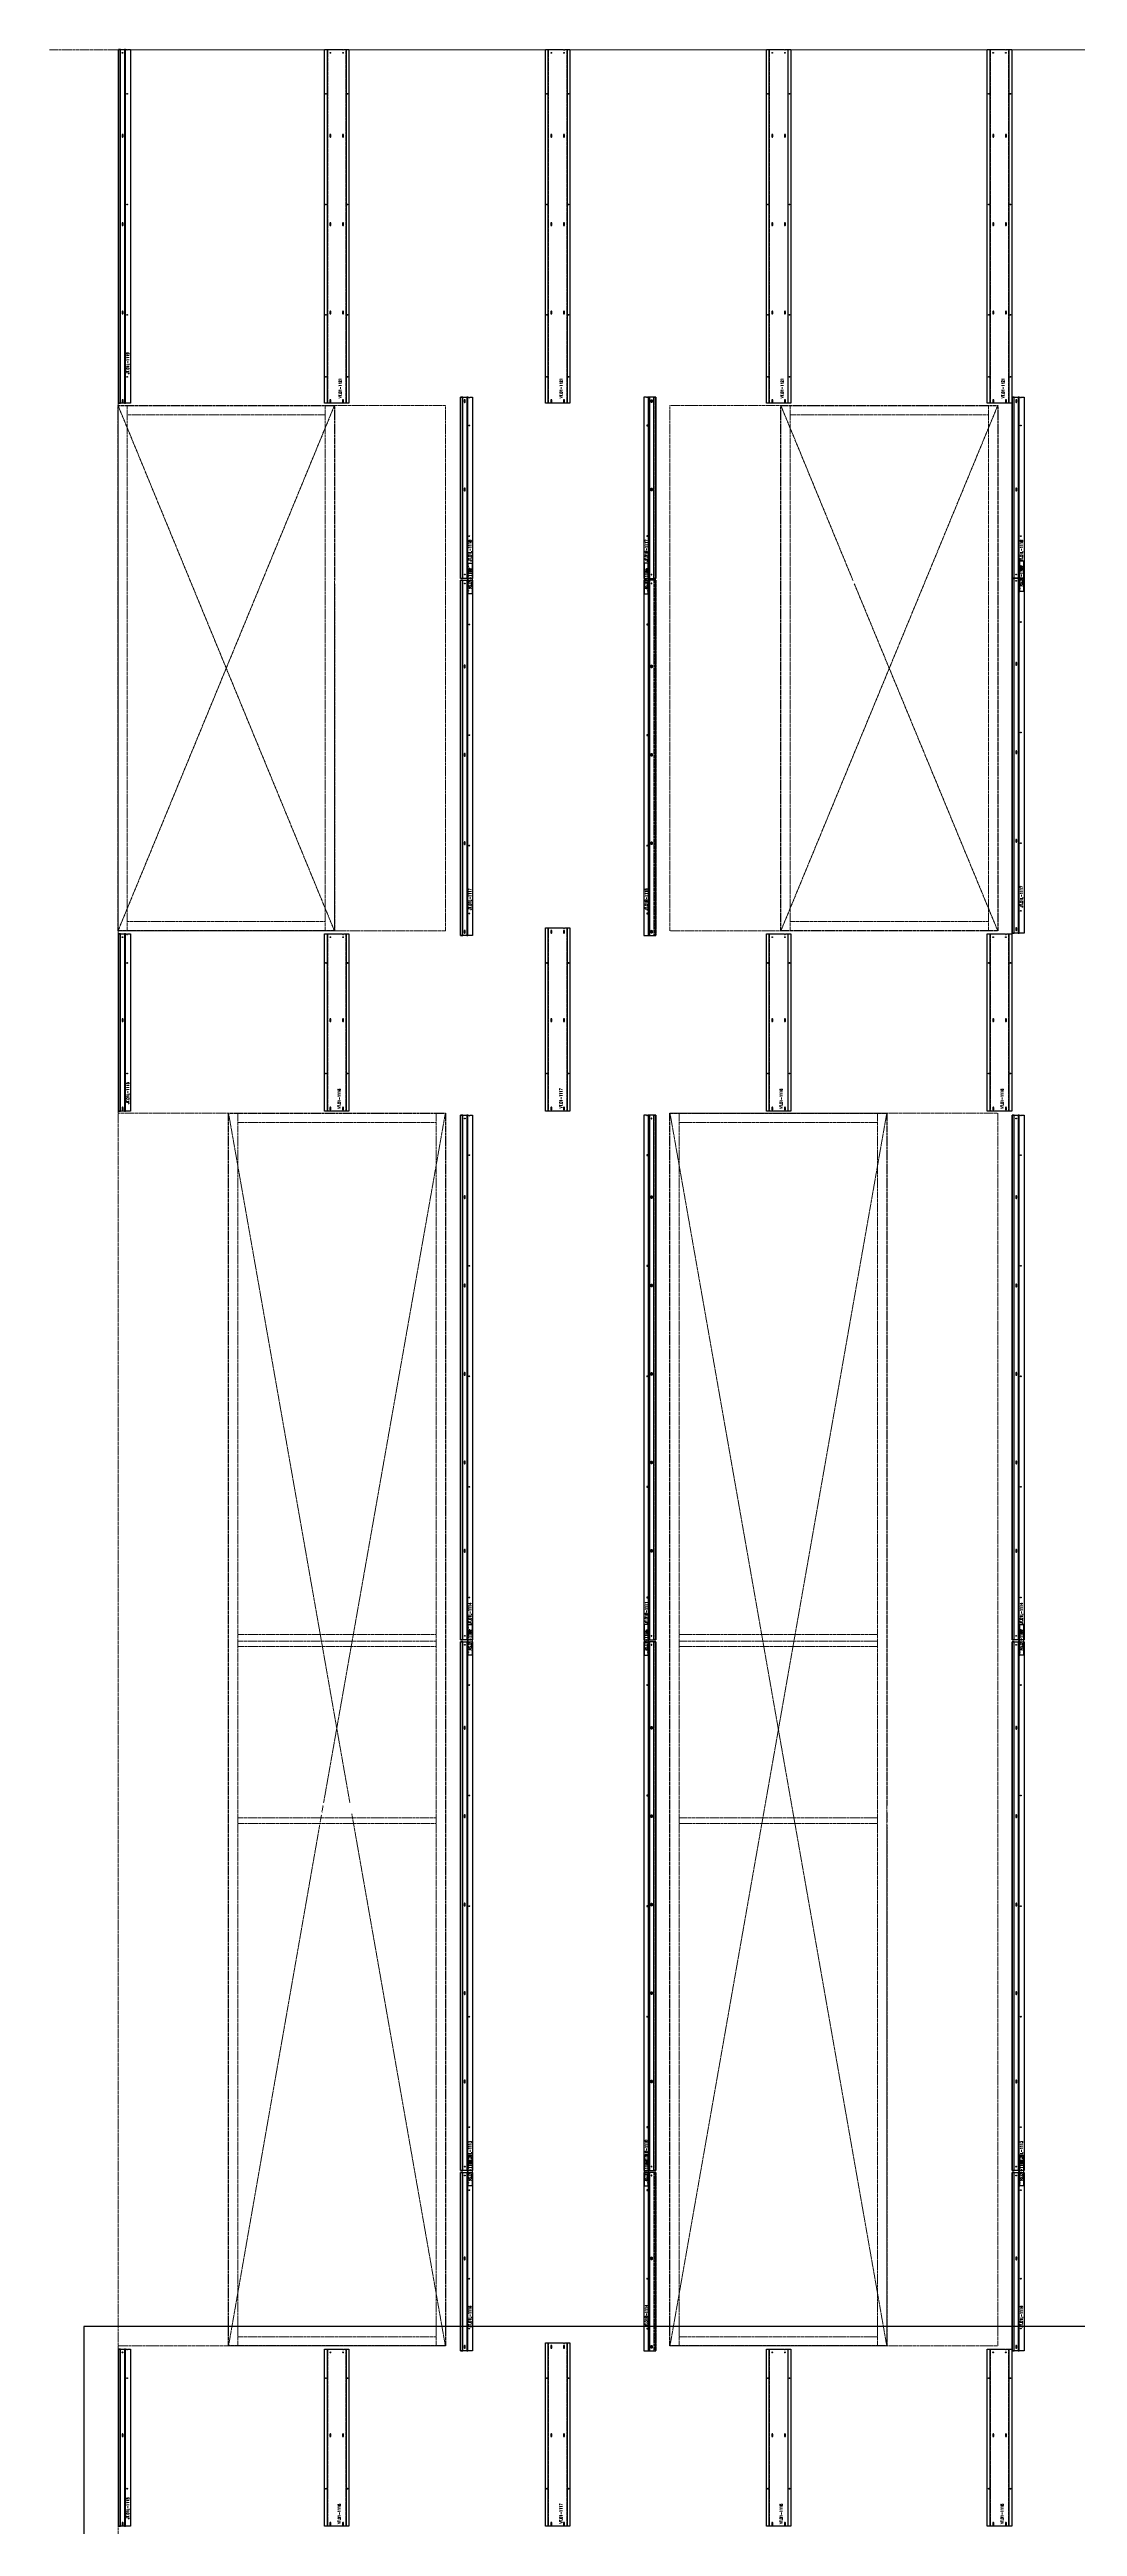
# Model space of a CAD drawing. Header units: inches. Extents: x 1191 to 4278, y -4365 to 1348.
# Drawn here: x 1970 to 2249, y 260 to 932 of the extents above; entities that cross this region are included whole.
import ezdxf

# ---------------------------------------------------------------- set-up
doc = ezdxf.new("R2010")
doc.units = ezdxf.units.IN
doc.header["$MEASUREMENT"] = 0
for name, pattern in [('NBK_Center', [0.541667, 0.333333, -0.0625, 0.083333, -0.0625]), ('NBK_Center2', [0.270833, 0.166667, -0.03125, 0.041667, -0.03125]), ('NBK_Hidden', [0.125, 0.083333, -0.041667]), ('NBK_Hidden2', [0.0625, 0.041667, -0.020833])]:
    doc.linetypes.add(name, pattern=pattern)
doc.layers.get('Defpoints').update_dxf_attribs({"color": 250, "lineweight": 0})
for name, color, linetype, lineweight in [('!Bracket', 11, 'Continuous', 25), ('!Clip - bent', 20, 'Continuous', 25), ('!Dimension', 50, 'Continuous', 5), ('!Dimension @ 1.25', 50, 'Continuous', 5), ('!Extrusion', 140, 'Continuous', 25), ('!Linetype_Center', 220, 'NBK_Center', 9), ('!Linetype_Center2', 222, 'NBK_Center2', 9), ('!Linetype_Hidden', 210, 'NBK_Hidden', 9), ('!Misc2', 252, 'NBK_Hidden2', 5)]:
    doc.layers.add(name, color=color, linetype=linetype, lineweight=lineweight)
doc.styles.add('Romans', font='romans.shx', dxfattribs={"width": 0.8})

# ---------------------------------------------------------------- blocks, each defined once
blk = doc.blocks.new('A$C5F0FBCA1')
at = {"lineweight": 30}
for p, q in [((-1979.38, 961.5), (-1979.38, 1104)), ((-1979.38, 1104), (-1920.63, 1104)), ((-1920.63, 1104), (-1920.63, 1056.42)), ((-1799.38, 961.5), (-1799.38, 1104)), ((-1799.38, 1104), (-1740.5, 1104)), ((-1740.5, 1104), (-1740.5, 961.5)), ((-1920.63, 1055.66), (-1920.63, 961.5)), ((-1920.63, 961.5), (-1979.38, 961.5)), ((-1740.5, 961.5), (-1799.38, 961.5)), ((-1949.38, 577.5), (-1949.38, 912)), ((-1949.38, 912), (-1890.5, 912)), ((-1890.5, 912), (-1890.5, 577.5)), ((-1829.5, 577.5), (-1829.5, 912)), ((-1829.5, 912), (-1770.63, 912)), ((-1770.63, 912), (-1770.63, 724.1)), ((-1770.63, 722.27), (-1770.63, 719.63)), ((-1770.63, 718.88), (-1770.63, 577.5)), ((-1890.5, 577.5), (-1949.38, 577.5)), ((-1770.63, 577.5), (-1829.5, 577.5))]:
    blk.add_line(p, q, dxfattribs=at)
for p, q in [((-1979.38, 961.5), (-1920.63, 1104)), ((-1979.38, 1104), (-1920.63, 961.5)), ((-1799.38, 1104), (-1779.76, 1056.42)), ((-1799.38, 961.5), (-1740.5, 1104)), ((-1779.45, 1055.66), (-1740.5, 961.5)), ((-1949.38, 912), (-1916.43, 724.86)), ((-1923.56, 724.9), (-1890.5, 912)), ((-1829.5, 577.5), (-1770.63, 912)), ((-1829.5, 912), (-1770.63, 577.5)), ((-1924.49, 719.63), (-1924.14, 721.61)), ((-1924.01, 722.36), (-1923.7, 724.15)), ((-1915.9, 721.86), (-1890.5, 577.5)), ((-1949.38, 577.5), (-1924.62, 718.88))]:
    blk.add_line(p, q)
blk = doc.blocks.new('A$C5F5DB627')
for p, q in [((570, 1418.92), (2446.85, 1418.92)), ((2639.86, 1418.92), (588, 1418.92)), ((588.62, 1418.86), (588.62, 206.29)), ((588.62, 1322.4), (647.37, 1322.4)), ((591.12, 1179.9), (591.12, 1322.4)), ((591.12, 1319.9), (644.87, 1319.9)), ((644.87, 1322.4), (644.87, 1179.9)), ((647.37, 1322.4), (677.51, 1322.4)), ((647.37, 1322.4), (647.37, 1179.9)), ((677.51, 1322.4), (677.51, 1179.9)), ((738.49, 1322.4), (768.62, 1322.4)), ((738.49, 1179.9), (738.49, 1322.4)), ((768.62, 1322.4), (827.5, 1322.4)), ((768.62, 1179.9), (768.62, 1322.4)), ((771.12, 1179.9), (771.12, 1322.4)), ((825, 1319.9), (771.12, 1319.9)), ((825, 1322.4), (825, 1179.9)), ((827.5, 1322.4), (827.5, 1179.9)), ((677.51, 1179.9), (588.62, 1179.9)), ((644.87, 1182.4), (591.12, 1182.4)), ((827.5, 1179.9), (738.49, 1179.9)), ((771.12, 1182.4), (825, 1182.4)), ((588.62, 1130.4), (677.51, 1130.4)), ((618.63, 795.9), (618.63, 1130.4)), ((621.13, 1130.4), (621.13, 795.9)), ((675.01, 795.9), (675.01, 1130.4)), ((677.51, 1130.4), (677.51, 795.9)), ((738.49, 1130.4), (827.5, 1130.4)), ((738.49, 795.9), (738.49, 1130.4)), ((740.99, 1130.4), (740.99, 795.9)), ((794.87, 795.9), (794.87, 1130.4)), ((797.37, 1130.4), (797.37, 795.9)), ((827.5, 1130.4), (827.5, 795.9)), ((675.01, 1127.9), (621.13, 1127.9)), ((794.87, 1127.9), (740.99, 1127.9)), ((675.01, 988.9), (621.13, 988.9)), ((794.87, 988.9), (740.99, 988.9)), ((621.13, 987.15), (675.01, 987.15)), ((675.01, 985.65), (621.13, 985.65)), ((740.99, 987.15), (794.87, 987.15)), ((794.87, 985.65), (740.99, 985.65)), ((621.13, 939.15), (675.01, 939.15)), ((675.01, 937.65), (621.13, 937.65)), ((740.99, 939.15), (794.87, 939.15)), ((794.87, 937.65), (740.99, 937.65)), ((677.51, 795.9), (588.62, 795.9)), ((621.13, 798.4), (675.01, 798.4)), ((827.5, 795.9), (738.49, 795.9)), ((740.99, 798.4), (794.87, 798.4))]:
    blk.add_line(p, q)
blk = doc.blocks.new('WEEP HOLE')
at = {"layer": '!Linetype_Center'}
for p, q in [((-0.22, 0.37), (0.22, 0.37)), ((0, 0.83), (0, -0.08))]:
    blk.add_line(p, q, dxfattribs=at)
at = {"color": 0}
blk.add_lwpolyline([(-0.14, 0.61), (-0.14, 0.14, 0.414214), (0, 0, 0.414214), (0.14, 0.14), (0.14, 0.61, 0.414214), (0, 0.75, 0.414214)], format="xyb", close=True, dxfattribs=at)
blk = doc.blocks.new('TAP HOLE_5mm')
at = {"layer": '!Linetype_Center2'}
for points in [[(-0.18, 0), (0.18, 0)], [(0, 0.18), (0, -0.18)]]:
    blk.add_lwpolyline(points, dxfattribs=at)
blk.add_circle((0, 0), 0.101)
blk = doc.blocks.new('JT.01L-1118')
at = {"layer": '!Extrusion'}
for points in [[(0.57, 0), (0.57, 49.23), (0, 49.23), (0, 0)], [(1.95, 0), (1.95, 49.23), (1.69, 49.23), (1.69, 0)]]:
    blk.add_lwpolyline(points, close=True, dxfattribs=at)
blk.add_lwpolyline([(0, 0), (0, 49.23), (2.22, 49.23, 1), (2.5, 49.23), (3.25, 49.23), (3.25, 0)], format="xyb", close=True, dxfattribs=at)
at = {"layer": '!Extrusion', "linetype": 'NBK_Hidden'}
for points in [[(0.08, 0), (0.08, 49.23), (0, 49.23), (0, 0)], [(1.95, 0), (1.95, 49.23), (1.87, 49.23), (1.87, 0)]]:
    blk.add_lwpolyline(points, close=True, dxfattribs=at)
at = {"layer": '!Extrusion'}
for p in [(1.13, 47.78), (1.13, 23.78)]:
    blk.add_blockref('WEEP HOLE', p, dxfattribs=at)
at = {"layer": '!Extrusion', "rotation": 360}
for p in [(2.36, 41.52), (2.36, 11.52), (1.13, 1.06), (2.36, 2.18)]:
    blk.add_blockref('TAP HOLE_5mm', p, dxfattribs=at)
at = {"layer": 'Defpoints', "color": 2, "insert": (2.54, 7.55), "char_height": 0.75, "width": 1.65, "attachment_point": 5, "rotation": 90, "style": 'Romans'}
blk.add_mtext('JT.01L-1118', dxfattribs=at)
blk = doc.blocks.new('JT.01R-1117-')
at = {"layer": '!Extrusion'}
blk.add_lwpolyline([(0, 0), (0, 49.23), (-2.22, 49.23, -1), (-2.5, 49.23), (-3.25, 49.23), (-3.25, 0)], format="xyb", close=True, dxfattribs=at)
at = {"layer": '!Extrusion', "linetype": 'NBK_Hidden'}
for points in [[(-1.95, 0), (-1.95, 49.23), (-1.87, 49.23), (-1.87, 0)], [(-0.08, 0), (-0.08, 49.23), (0, 49.23), (0, 0)]]:
    blk.add_lwpolyline(points, close=True, dxfattribs=at)
at = {"layer": '!Extrusion'}
for points in [[(-1.95, 0), (-1.95, 49.23), (-1.69, 49.23), (-1.69, 0)], [(-0.57, 0), (-0.57, 49.23), (0, 49.23), (0, 0)]]:
    blk.add_lwpolyline(points, close=True, dxfattribs=at)
at = {"layer": '!Extrusion', "xscale": -1}
for name, p in [('WEEP HOLE', (-1.13, 47.78)), ('TAP HOLE_5mm', (-2.36, 41.52)), ('WEEP HOLE', (-1.13, 23.78)), ('TAP HOLE_5mm', (-2.36, 11.52)), ('TAP HOLE_5mm', (-2.36, 2.18)), ('TAP HOLE_5mm', (-1.13, 1.06))]:
    blk.add_blockref(name, p, dxfattribs=at)
at = {"layer": 'Defpoints', "color": 5, "insert": (-2.54, 7.58), "char_height": 0.75, "width": 1.65, "attachment_point": 5, "rotation": 90, "style": 'Romans'}
blk.add_mtext('JT.01R-1117', dxfattribs=at)
blk = doc.blocks.new('SECTION CLEAR HOLE 1')
at = {"layer": '!Linetype_Center2'}
blk.add_line((-0.33, 0, 0), (0.26, 0, 0), dxfattribs=at)
at = {"layer": '!Misc2'}
blk.add_lwpolyline([(-0.12, 0.1), (0, 0.1), (0, -0.1), (-0.12, -0.1)], close=True, dxfattribs=at)
blk = doc.blocks.new('SLOTTED SECTION1')
at = {"layer": '!Linetype_Center2'}
blk.add_lwpolyline([(-0.24, 0), (0.12, 0)], dxfattribs=at)
at = {"layer": '!Misc2'}
blk.add_lwpolyline([(-0.12, 0.47), (0, 0.47), (0, -0.47), (-0.12, -0.47)], close=True, dxfattribs=at)
blk = doc.blocks.new('SLOTTED HOLE 1')
at = {"layer": '!Linetype_Center'}
for p, q in [((0, 0.55), (0, -0.55)), ((-0.22, 0), (0.22, 0))]:
    blk.add_line(p, q, dxfattribs=at)
at = {"color": 0}
blk.add_lwpolyline([(-0.14, 0.33), (-0.14, -0.33, 0.414214), (0, -0.47, 0.414214), (0.14, -0.33), (0.14, 0.33, 0.414214), (0, 0.47, 0.414214)], format="xyb", close=True, dxfattribs=at)
blk = doc.blocks.new('AS.01-1100')
at = {"layer": '!Bracket'}
for points in [[(-1.3, 4.65), (-0.12, 4.65), (-0.12, -3.67), (-1.3, -3.67)], [(-1.3, -3.67), (-1.18, -3.67), (-1.18, 4.65), (-1.3, 4.65)]]:
    blk.add_lwpolyline(points, close=True, dxfattribs=at)
at = {"layer": '!Dimension'}
for name, p in [('SLOTTED SECTION1', (-1.18, 3.73)), ('SLOTTED SECTION1', (-1.18, 2.15)), ('SECTION CLEAR HOLE 1', (-1.18, -1.3)), ('SECTION CLEAR HOLE 1', (-1.18, -2.88))]:
    blk.add_blockref(name, p, dxfattribs=at)
at = {"layer": '!Extrusion', "linetype": 'NBK_Hidden'}
blk.add_blockref('SLOTTED HOLE 1', (-0.83, 2.75), dxfattribs=at)
at = {"layer": '!Extrusion', "rotation": 360}
blk.add_blockref('TAP HOLE_5mm', (-0.83, -2.09), dxfattribs=at)
at = {"layer": 'Defpoints', "color": 30, "insert": (-0.71, 0.49), "char_height": 0.75, "width": 1.65, "attachment_point": 5, "rotation": 90, "style": 'Romans'}
blk.add_mtext('AS.01-1100', dxfattribs=at)
blk = doc.blocks.new('JT.01L-1116')
at = {"layer": '!Extrusion'}
blk.add_lwpolyline([(2.22, 48.4, 1), (2.5, 48.4), (3.25, 48.4), (3.25, 0), (0, 0), (0, 48.4)], format="xyb", close=True, dxfattribs=at)
for points in [[(0, 48.4), (0, 0), (0.57, 0), (0.57, 48.4)], [(1.69, 48.4), (1.69, 0), (1.95, 0), (1.95, 48.4)]]:
    blk.add_lwpolyline(points, close=True, dxfattribs=at)
at = {"layer": '!Extrusion', "linetype": 'NBK_Hidden'}
blk.add_lwpolyline([(0, 48.4), (0, 0), (0.08, 0), (0.08, 48.4)], dxfattribs=at)
blk.add_lwpolyline([(1.87, 48.4), (1.87, 0), (1.95, 0), (1.95, 48.4)], close=True, dxfattribs=at)
at = {"layer": '!Dimension'}
blk.add_blockref('AS.01-1100', (3.25, 48.4), dxfattribs=at)
at = {"layer": '!Extrusion', "rotation": 360}
for p in [(1.13, 47.57), (2.36, 43.54), (2.36, 19.54), (2.36, 6)]:
    blk.add_blockref('TAP HOLE_5mm', p, dxfattribs=at)
at = {"layer": '!Extrusion'}
for p in [(1.13, 24.68), (1.13, 0.68)]:
    blk.add_blockref('WEEP HOLE', p, dxfattribs=at)
at = {"layer": 'Defpoints', "color": 2, "insert": (2.54, 9.28), "char_height": 0.75, "width": 1.65, "attachment_point": 5, "rotation": 90, "style": 'Romans'}
blk.add_mtext('JT.01L-1116', dxfattribs=at)
blk = doc.blocks.new('SL.01-1101')
at = {"layer": '!Bracket'}
for points in [[(4.65, -1.3), (4.65, -0.12), (-3.67, -0.12), (-3.67, -1.3)], [(-3.67, -1.3), (-3.67, -1.18), (4.65, -1.18), (4.65, -1.3)]]:
    blk.add_lwpolyline(points, close=True, dxfattribs=at)
at = {"layer": '!Dimension', "xscale": -1, "rotation": 270}
for name, p in [('SECTION CLEAR HOLE 1', (-2.88, -1.18)), ('SECTION CLEAR HOLE 1', (-1.3, -1.18)), ('SLOTTED SECTION1', (2.15, -1.18)), ('SLOTTED SECTION1', (3.73, -1.18))]:
    blk.add_blockref(name, p, dxfattribs=at)
at = {"layer": '!Extrusion', "xscale": -1, "rotation": 270}
blk.add_blockref('TAP HOLE_5mm', (-2.09, -0.83), dxfattribs=at)
at = {"layer": '!Extrusion', "linetype": 'NBK_Hidden', "xscale": -1, "rotation": 270}
blk.add_blockref('SLOTTED HOLE 1', (2.75, -0.83), dxfattribs=at)
at = {"layer": 'Defpoints', "color": 30, "insert": (0.32, -0.6), "char_height": 0.75, "width": 1.65, "attachment_point": 5, "style": 'Romans'}
blk.add_mtext('AS.01-1101', dxfattribs=at)
blk = doc.blocks.new('JT.01R-1114-')
at = {"layer": '!Extrusion'}
blk.add_lwpolyline([(-2.22, 48.4, -1), (-2.5, 48.4), (-3.25, 48.4), (-3.25, 0), (0, 0), (0, 48.4)], format="xyb", close=True, dxfattribs=at)
blk.add_lwpolyline([(-1.69, 48.4), (-1.69, 0), (-1.95, 0), (-1.95, 48.4), (-1.95, 0), (-1.87, 0), (-1.87, 48.4)], dxfattribs=at)
at = {"layer": '!Extrusion', "linetype": 'NBK_Hidden'}
blk.add_lwpolyline([(-0.57, 48.4), (-0.57, 0), (0, 0), (0, 48.4), (0, 0), (-0.08, 0), (-0.08, 48.4)], dxfattribs=at)
at = {"layer": '!Extrusion', "xscale": -1}
for name, p in [('TAP HOLE_5mm', (-1.13, 47.57)), ('TAP HOLE_5mm', (-2.36, 43.54)), ('WEEP HOLE', (-1.13, 24.68)), ('TAP HOLE_5mm', (-2.36, 19.54)), ('TAP HOLE_5mm', (-2.36, 6)), ('WEEP HOLE', (-1.13, 0.68))]:
    blk.add_blockref(name, p, dxfattribs=at)
at = {"color": 144, "rotation": 90}
blk.add_blockref('SL.01-1101', (-3.25, 48.4), dxfattribs=at)
at = {"layer": 'Defpoints', "color": 5, "insert": (-2.54, 9.47), "char_height": 0.75, "width": 1.65, "attachment_point": 5, "rotation": 90, "style": 'Romans'}
blk.add_mtext('JT.01R-1114', dxfattribs=at)
blk = doc.blocks.new('JT.01R-1110-')
at = {"layer": '!Extrusion'}
blk.add_lwpolyline([(0, 0), (0, 143.5), (-2.22, 143.5, -1), (-2.5, 143.5), (-3.25, 143.5), (-3.25, 0)], format="xyb", close=True, dxfattribs=at)
for points in [[(-1.95, 0), (-1.95, 143.5), (-1.69, 143.5), (-1.69, 0)], [(-0.57, 0), (-0.57, 143.5), (0, 143.5), (0, 0)]]:
    blk.add_lwpolyline(points, close=True, dxfattribs=at)
at = {"layer": '!Extrusion', "linetype": 'NBK_Hidden'}
for points in [[(-1.95, 0), (-1.95, 143.5), (-1.87, 143.5), (-1.87, 0)], [(-0.08, 0), (-0.08, 143.5), (0, 143.5), (0, 0)]]:
    blk.add_lwpolyline(points, close=True, dxfattribs=at)
at = {"layer": '!Extrusion', "xscale": -1}
for name, p in [('TAP HOLE_5mm', (-1.13, 142.67)), ('TAP HOLE_5mm', (-2.36, 131.75)), ('WEEP HOLE', (-1.13, 119.78)), ('TAP HOLE_5mm', (-2.36, 101.75)), ('WEEP HOLE', (-1.13, 95.78)), ('TAP HOLE_5mm', (-2.36, 71.75)), ('WEEP HOLE', (-1.13, 71.78)), ('WEEP HOLE', (-1.13, 47.78)), ('TAP HOLE_5mm', (-2.36, 41.75)), ('WEEP HOLE', (-1.13, 23.78)), ('TAP HOLE_5mm', (-2.36, 11.75)), ('TAP HOLE_5mm', (-1.13, 1.06))]:
    blk.add_blockref(name, p, dxfattribs=at)
at = {"color": 144, "rotation": 90}
blk.add_blockref('SL.01-1101', (-3.25, 143.5), dxfattribs=at)
at = {"layer": 'Defpoints', "color": 5, "insert": (-2.54, 5.38), "char_height": 0.75, "width": 1.65, "attachment_point": 5, "rotation": 90, "style": 'Romans'}
blk.add_mtext('JT.01R-1110', dxfattribs=at)
blk = doc.blocks.new('JT.01L-1113')
at = {"layer": '!Extrusion'}
blk.add_lwpolyline([(0, 0), (0, 143.5), (2.22, 143.5, 1), (2.5, 143.5), (3.25, 143.5), (3.25, 0)], format="xyb", close=True, dxfattribs=at)
at = {"layer": '!Extrusion', "linetype": 'NBK_Hidden'}
for points in [[(0.08, 0), (0.08, 143.5), (0, 143.5), (0, 0)], [(1.95, 0), (1.95, 143.5), (1.87, 143.5), (1.87, 0)]]:
    blk.add_lwpolyline(points, close=True, dxfattribs=at)
at = {"layer": '!Extrusion'}
for points in [[(0.57, 0), (0.57, 143.5), (0, 143.5), (0, 0)], [(1.95, 0), (1.95, 143.5), (1.69, 143.5), (1.69, 0)]]:
    blk.add_lwpolyline(points, close=True, dxfattribs=at)
at = {"layer": '!Dimension'}
blk.add_blockref('AS.01-1100', (3.25, 143.5), dxfattribs=at)
at = {"layer": '!Extrusion', "rotation": 360}
for p in [(1.13, 142.67), (2.36, 131.75), (2.36, 101.75), (2.36, 71.75), (2.36, 41.75), (2.36, 11.75), (1.13, 1.06)]:
    blk.add_blockref('TAP HOLE_5mm', p, dxfattribs=at)
at = {"layer": '!Extrusion'}
for p in [(1.13, 119.78), (1.13, 95.78), (1.13, 71.78), (1.13, 47.78), (1.13, 23.78)]:
    blk.add_blockref('WEEP HOLE', p, dxfattribs=at)
at = {"layer": 'Defpoints', "color": 2, "insert": (2.54, 5.08), "char_height": 0.75, "width": 1.65, "attachment_point": 5, "rotation": 90, "style": 'Romans'}
blk.add_mtext('JT.01L-1113', dxfattribs=at)
blk = doc.blocks.new('JT.01L-1114')
at = {"layer": '!Extrusion'}
blk.add_lwpolyline([(-3.25, 0), (-3.25, 142.35), (-1.02, 142.35, 1), (-0.75, 142.35), (0, 142.35), (0, 0)], format="xyb", close=True, dxfattribs=at)
at = {"layer": '!Extrusion', "linetype": 'NBK_Hidden'}
for points in [[(-3.17, 0), (-3.17, 142.35), (-3.25, 142.35), (-3.25, 0)], [(-1.3, 0), (-1.3, 142.35), (-1.38, 142.35), (-1.38, 0)]]:
    blk.add_lwpolyline(points, close=True, dxfattribs=at)
at = {"layer": '!Extrusion'}
for points in [[(-2.68, 0), (-2.68, 142.35), (-3.25, 142.35), (-3.25, 0)], [(-1.3, 0), (-1.3, 142.35), (-1.56, 142.35), (-1.56, 0)]]:
    blk.add_lwpolyline(points, close=True, dxfattribs=at)
at = {"layer": '!Extrusion', "rotation": 360}
for p in [(-2.12, 141.48), (-0.89, 131.52), (-0.89, 101.52), (-0.89, 71.52), (-0.89, 41.52), (-0.89, 11.52), (-2.12, 1.06)]:
    blk.add_blockref('TAP HOLE_5mm', p, dxfattribs=at)
at = {"layer": '!Extrusion'}
for p in [(-2.12, 119.78), (-2.12, 95.78), (-2.12, 71.78), (-2.12, 47.78), (-2.12, 23.78)]:
    blk.add_blockref('WEEP HOLE', p, dxfattribs=at)
at = {"layer": 'Defpoints', "color": 2, "insert": (-0.71, 7.17), "char_height": 0.75, "width": 1.65, "attachment_point": 5, "rotation": 90, "style": 'Romans'}
blk.add_mtext('JT.01L-1114', dxfattribs=at)
blk = doc.blocks.new('JT.01R-1111-')
at = {"layer": '!Extrusion'}
blk.add_lwpolyline([(3.25, 0), (3.25, 142.35), (1.02, 142.35, -1), (0.75, 142.35), (0, 142.35), (0, 0)], format="xyb", close=True, dxfattribs=at)
for points in [[(1.3, 0), (1.3, 142.35), (1.56, 142.35), (1.56, 0)], [(2.68, 0), (2.68, 142.35), (3.25, 142.35), (3.25, 0)]]:
    blk.add_lwpolyline(points, close=True, dxfattribs=at)
at = {"layer": '!Extrusion', "linetype": 'NBK_Hidden'}
for points in [[(1.3, 0), (1.3, 142.35), (1.38, 142.35), (1.38, 0)], [(3.17, 0), (3.17, 142.35), (3.25, 142.35), (3.25, 0)]]:
    blk.add_lwpolyline(points, close=True, dxfattribs=at)
at = {"layer": '!Extrusion', "xscale": -1}
for name, p in [('TAP HOLE_5mm', (2.12, 141.48)), ('TAP HOLE_5mm', (0.89, 131.52)), ('WEEP HOLE', (2.12, 119.78)), ('TAP HOLE_5mm', (0.89, 101.52)), ('WEEP HOLE', (2.12, 95.78)), ('TAP HOLE_5mm', (0.89, 71.52)), ('WEEP HOLE', (2.12, 71.78)), ('WEEP HOLE', (2.12, 47.78)), ('TAP HOLE_5mm', (0.89, 41.52)), ('WEEP HOLE', (2.12, 23.78)), ('TAP HOLE_5mm', (0.89, 11.52)), ('TAP HOLE_5mm', (2.12, 1.06))]:
    blk.add_blockref(name, p, dxfattribs=at)
at = {"layer": 'Defpoints', "color": 5, "insert": (0.71, 7.38), "char_height": 0.75, "width": 1.65, "attachment_point": 5, "rotation": 90, "style": 'Romans'}
blk.add_mtext('JT.01R-1111', dxfattribs=at)
blk = doc.blocks.new('VT.01-1121-')
at = {"layer": '!Extrusion'}
blk.add_lwpolyline([(3.33, 0), (-3.33, 0), (-3.33, 96), (1.58, 96, 1), (1.86, 96), (3.33, 96)], format="xyb", close=True, dxfattribs=at)
blk.add_lwpolyline([(1.86, 96), (2.54, 96), (2.54, 0), (-2.54, 0), (-2.54, 96), (1.58, 96)], dxfattribs=at)
at = {"layer": '!Extrusion', "linetype": 'NBK_Hidden'}
blk.add_lwpolyline([(1.86, 96), (2.46, 96), (2.46, 0), (-2.46, 0), (-2.46, 96), (1.58, 96)], dxfattribs=at)
at = {"layer": '!Extrusion'}
for name, p in [('TAP HOLE_5mm', (-1.72, 95.12)), ('TAP HOLE_5mm', (1.72, 95.12)), ('TAP HOLE_5mm', (-2.93, 83.98)), ('TAP HOLE_5mm', (2.93, 83.98)), ('WEEP HOLE', (-1.72, 72.25)), ('WEEP HOLE', (1.72, 72.25)), ('TAP HOLE_5mm', (-2.93, 53.98)), ('TAP HOLE_5mm', (2.93, 53.98)), ('WEEP HOLE', (-1.72, 48.25)), ('WEEP HOLE', (1.72, 48.25)), ('TAP HOLE_5mm', (-2.93, 23.98)), ('WEEP HOLE', (-1.72, 24.25)), ('WEEP HOLE', (1.72, 24.25)), ('TAP HOLE_5mm', (2.93, 23.98)), ('TAP HOLE_5mm', (-2.93, 7.16)), ('TAP HOLE_5mm', (2.93, 7.16)), ('WEEP HOLE', (-1.72, 0.24)), ('WEEP HOLE', (1.72, 0.24))]:
    blk.add_blockref(name, p, dxfattribs=at)
at = {"layer": 'Defpoints', "color": 1, "insert": (0.93, 4.11), "char_height": 0.75, "width": 1.65, "attachment_point": 5, "rotation": 90, "style": 'Romans'}
blk.add_mtext('VT.01-1121', dxfattribs=at)
blk = doc.blocks.new('VT.01-1116-')
at = {"layer": '!Extrusion'}
blk.add_lwpolyline([(3.33, 0), (-3.33, 0), (-3.33, 48.06), (1.58, 48.06, 1), (1.86, 48.06), (3.33, 48.06)], format="xyb", close=True, dxfattribs=at)
blk.add_lwpolyline([(1.86, 48.06), (2.54, 48.06), (2.54, 0), (-2.54, 0), (-2.54, 48.06), (1.58, 48.06)], dxfattribs=at)
at = {"layer": '!Extrusion', "linetype": 'NBK_Hidden'}
blk.add_lwpolyline([(1.86, 48.06), (2.46, 48.06), (2.46, 0), (-2.46, 0), (-2.46, 48.06), (1.58, 48.06)], dxfattribs=at)
at = {"layer": '!Extrusion', "rotation": 360}
for name, p in [('TAP HOLE_5mm', (-1.72, 47.18)), ('TAP HOLE_5mm', (1.72, 47.18)), ('TAP HOLE_5mm', (-2.93, 40.19)), ('TAP HOLE_5mm', (2.93, 40.19)), ('WEEP HOLE', (-1.72, 24.3)), ('WEEP HOLE', (1.72, 24.3)), ('TAP HOLE_5mm', (-2.93, 10.19)), ('TAP HOLE_5mm', (2.93, 10.19)), ('WEEP HOLE', (-1.72, 0.29)), ('WEEP HOLE', (1.72, 0.29))]:
    blk.add_blockref(name, p, dxfattribs=at)
at = {"layer": 'Defpoints', "color": 1, "insert": (0.69, 3.37), "char_height": 0.75, "width": 1.65, "attachment_point": 5, "rotation": 90, "style": 'Romans'}
blk.add_mtext('VT.01-1116', dxfattribs=at)
blk = doc.blocks.new('VT.01-1117-')
at = {"layer": '!Extrusion'}
blk.add_lwpolyline([(3.33, 0), (-3.33, 0), (-3.33, 49.75), (1.58, 49.75, 1), (1.86, 49.75), (3.33, 49.75)], format="xyb", close=True, dxfattribs=at)
blk.add_lwpolyline([(1.86, 49.75), (2.54, 49.75), (2.54, 0), (-2.54, 0), (-2.54, 49.75), (1.58, 49.75)], dxfattribs=at)
at = {"layer": '!Extrusion', "linetype": 'NBK_Hidden'}
blk.add_lwpolyline([(1.86, 49.75), (2.46, 49.75), (2.46, 0), (-2.46, 0), (-2.46, 49.75), (1.58, 49.75)], dxfattribs=at)
at = {"layer": '!Extrusion', "rotation": 360}
for name, p in [('WEEP HOLE', (-1.72, 48.3)), ('WEEP HOLE', (1.72, 48.3)), ('TAP HOLE_5mm', (-2.93, 40.19)), ('TAP HOLE_5mm', (2.93, 40.19)), ('WEEP HOLE', (-1.72, 24.3)), ('WEEP HOLE', (1.72, 24.3)), ('TAP HOLE_5mm', (-2.93, 10.19)), ('TAP HOLE_5mm', (2.93, 10.19)), ('WEEP HOLE', (-1.72, 0.29)), ('WEEP HOLE', (1.72, 0.29))]:
    blk.add_blockref(name, p, dxfattribs=at)
at = {"layer": 'Defpoints', "color": 1, "insert": (0.89, 3.47), "char_height": 0.75, "width": 1.65, "attachment_point": 5, "rotation": 90, "style": 'Romans'}
blk.add_mtext('VT.01-1117', dxfattribs=at)
blk = doc.blocks.new('JT.01L-1117')
at = {"layer": '!Extrusion'}
blk.add_lwpolyline([(-3.25, 96.4), (-1.02, 96.4, 1), (-0.75, 96.4), (0, 96.4)], format="xyb", dxfattribs=at)
for points in [[(0, 96.4), (0, 0), (-3.25, 0), (-3.25, 96.4)], [(-3.25, 96.4), (-3.25, 0), (-2.68, 0), (-2.68, 96.4)], [(-1.56, 96.4), (-1.56, 0), (-1.3, 0), (-1.3, 96.4)]]:
    blk.add_lwpolyline(points, dxfattribs=at)
at = {"layer": '!Extrusion', "linetype": 'NBK_Hidden'}
for points in [[(-3.25, 96.4), (-3.25, 0), (-3.17, 0), (-3.17, 96.4)], [(-1.38, 96.4), (-1.38, 0), (-1.3, 0), (-1.3, 96.4)]]:
    blk.add_lwpolyline(points, dxfattribs=at)
at = {"layer": '!Dimension'}
blk.add_blockref('AS.01-1100', (0, 96.4), dxfattribs=at)
at = {"layer": '!Extrusion', "rotation": 360}
for p in [(-2.12, 95.57), (-0.89, 84.4), (-0.89, 54.4), (-0.89, 24.4), (-0.89, 6)]:
    blk.add_blockref('TAP HOLE_5mm', p, dxfattribs=at)
at = {"layer": '!Extrusion'}
for p in [(-2.12, 72.68), (-2.12, 48.68), (-2.12, 24.68), (-2.12, 0.68)]:
    blk.add_blockref('WEEP HOLE', p, dxfattribs=at)
at = {"layer": 'Defpoints', "color": 2, "insert": (-0.71, 9.87), "char_height": 0.75, "width": 1.65, "attachment_point": 5, "rotation": 90, "style": 'Romans'}
blk.add_mtext('JT.01L-1117', dxfattribs=at)
blk = doc.blocks.new('JT.01R-1116-')
at = {"layer": '!Extrusion'}
blk.add_lwpolyline([(1.02, 96.4, -1), (0.75, 96.4), (0, 96.4), (0, 0), (3.25, 0), (3.25, 96.4)], format="xyb", close=True, dxfattribs=at)
at = {"layer": '!Extrusion', "linetype": 'NBK_Hidden'}
for points in [[(1.38, 96.4), (1.38, 0), (1.3, 0), (1.3, 96.4)], [(2.68, 96.4), (2.68, 0), (3.25, 0), (3.25, 96.4), (3.25, 0), (3.17, 0), (3.17, 96.4)]]:
    blk.add_lwpolyline(points, close=True, dxfattribs=at)
at = {"layer": '!Extrusion'}
blk.add_lwpolyline([(1.56, 96.4), (1.56, 0), (1.3, 0), (1.3, 96.4)], close=True, dxfattribs=at)
at = {"layer": '!Extrusion', "xscale": -1}
for name, p in [('TAP HOLE_5mm', (2.12, 95.57)), ('TAP HOLE_5mm', (0.89, 84.4)), ('WEEP HOLE', (2.12, 72.68)), ('TAP HOLE_5mm', (0.89, 54.4)), ('WEEP HOLE', (2.12, 48.68)), ('TAP HOLE_5mm', (0.89, 24.4)), ('WEEP HOLE', (2.12, 24.68)), ('TAP HOLE_5mm', (0.89, 6)), ('WEEP HOLE', (2.12, 0.68))]:
    blk.add_blockref(name, p, dxfattribs=at)
at = {"color": 144, "rotation": 90}
blk.add_blockref('SL.01-1101', (0, 96.4), dxfattribs=at)
at = {"layer": 'Defpoints', "color": 5, "insert": (0.71, 9.79), "char_height": 0.75, "width": 1.65, "attachment_point": 5, "rotation": 90, "style": 'Romans'}
blk.add_mtext('JT.01R-1116', dxfattribs=at)
blk = doc.blocks.new('JT.01L-1115')
at = {"layer": '!Extrusion', "linetype": 'NBK_Hidden'}
for points in [[(-3.25, 0), (-3.17, 0), (-3.17, 48.06), (-3.25, 48.06)], [(-1.38, 0), (-1.3, 0), (-1.3, 48.06), (-1.38, 48.06)]]:
    blk.add_lwpolyline(points, close=True, dxfattribs=at)
at = {"layer": '!Extrusion'}
blk.add_lwpolyline([(0, 48.06), (0, 0), (-3.25, 0), (-3.25, 48.06), (-1.02, 48.06, 1), (-0.75, 48.06)], format="xyb", close=True, dxfattribs=at)
for points in [[(-2.68, 48.06), (-3.25, 48.06), (-3.25, 0), (-2.68, 0)], [(-1.56, 0), (-1.3, 0), (-1.3, 48.06), (-1.56, 48.06)]]:
    blk.add_lwpolyline(points, close=True, dxfattribs=at)
at = {"layer": '!Extrusion', "rotation": 360}
for name, p in [('TAP HOLE_5mm', (-2.12, 47.18)), ('TAP HOLE_5mm', (-0.89, 40.19)), ('WEEP HOLE', (-2.12, 24.3)), ('TAP HOLE_5mm', (-0.89, 10.19)), ('WEEP HOLE', (-2.12, 0.29))]:
    blk.add_blockref(name, p, dxfattribs=at)
at = {"layer": 'Defpoints', "color": 2, "insert": (-0.71, 4.89), "char_height": 0.75, "width": 1.65, "attachment_point": 5, "rotation": 90, "style": 'Romans'}
blk.add_mtext('JT.01L-1115', dxfattribs=at)
blk = doc.blocks.new('JT.01L-1119')
at = {"layer": '!Extrusion'}
for points in [[(-2.68, 0), (-2.68, 96), (-3.25, 96), (-3.25, 0)], [(-1.3, 0), (-1.3, 96), (-1.56, 96), (-1.56, 0)]]:
    blk.add_lwpolyline(points, close=True, dxfattribs=at)
blk.add_lwpolyline([(-3.25, 0), (-3.25, 96), (-1.02, 96, 1), (-0.75, 96), (0, 96), (0, 0)], format="xyb", close=True, dxfattribs=at)
at = {"layer": '!Extrusion', "linetype": 'NBK_Hidden'}
for points in [[(-3.17, 0), (-3.17, 96), (-3.25, 96), (-3.25, 0)], [(-1.3, 0), (-1.3, 96), (-1.38, 96), (-1.38, 0)]]:
    blk.add_lwpolyline(points, close=True, dxfattribs=at)
at = {"layer": '!Extrusion', "rotation": 360}
for p in [(-2.12, 95.12), (-0.89, 83.98), (-0.89, 53.98), (-0.89, 23.98), (-0.89, 7.16)]:
    blk.add_blockref('TAP HOLE_5mm', p, dxfattribs=at)
at = {"layer": '!Extrusion'}
for p in [(-2.12, 72.25), (-2.12, 48.25), (-2.12, 24.25), (-2.12, 0.24)]:
    blk.add_blockref('WEEP HOLE', p, dxfattribs=at)
at = {"layer": 'Defpoints', "color": 2, "insert": (-0.71, 10.87), "char_height": 0.75, "width": 1.65, "attachment_point": 5, "rotation": 90, "style": 'Romans'}
blk.add_mtext('JT.01L-1119', dxfattribs=at)
blk = doc.blocks.new('NORTH TRACKS')
at = {"layer": '!Clip - bent', "rotation": 360}
blk.add_blockref('JT.01L-1119', (21.96, 1233.12), dxfattribs=at)
at = {"layer": '!Clip - bent', "color": 3}
for name, p in [('JT.01L-1118', (111.64, 1185.58)), ('JT.01R-1117-', (164.64, 1185.58)), ('JT.01L-1118', (261.39, 1185.58)), ('JT.01L-1113', (111.64, 753.58)), ('JT.01R-1110-', (164.64, 753.58)), ('JT.01L-1113', (261.39, 753.58)), ('JT.01L-1116', (111.64, 704.69)), ('JT.01R-1114-', (164.64, 704.69)), ('JT.01L-1116', (261.39, 704.69))]:
    blk.add_blockref(name, p, dxfattribs=at)
at = {"layer": '!Dimension'}
for name, p in [('VT.01-1121-', (78, 1233.12)), ('VT.01-1121-', (138, 1233.12)), ('VT.01-1121-', (198, 1233.12)), ('VT.01-1121-', (258, 1233.12)), ('JT.01L-1117', (114.89, 1088.69)), ('JT.01R-1116-', (161.39, 1088.69)), ('JT.01L-1117', (264.64, 1089.37)), ('VT.01-1117-', (138, 1041.06)), ('JT.01L-1114', (114.89, 897.58)), ('JT.01R-1111-', (161.39, 897.58)), ('JT.01L-1114', (264.64, 897.58)), ('VT.01-1117-', (138, 657.06))]:
    blk.add_blockref(name, p, dxfattribs=at)
at = {"layer": '!Dimension', "rotation": 360}
for p in [(78, 1041.06), (198, 1041.06), (258, 1041.06), (78, 657.06), (198, 657.06), (258, 657.06)]:
    blk.add_blockref('VT.01-1116-', p, dxfattribs=at)
at = {"layer": '!Dimension @ 1.25'}
for p in [(21.96, 1041.06), (21.96, 657.06)]:
    blk.add_blockref('JT.01L-1115', p, dxfattribs=at)

msp = doc.modelspace()

# ---------------------------------------------------------------- linework, layer by layer
at = {"color": 26}
msp.add_lwpolyline([(1979, -286), (3103, -286), (3103, 314), (1979, 314)], close=True, dxfattribs=at)

# ---------------------------------------------------------------- block references
at = {"layer": '!Clip - bent', "color": 3}
msp.add_blockref('NORTH TRACKS', (1969.71, -397.29, -1349.31), dxfattribs=at)
at = {"layer": '!Linetype_Hidden'}
for name, p in [('A$C5F5DB627', (1399.71, -487.19)), ('A$C5F0FBCA1', (3967.71, -268.79))]:
    msp.add_blockref(name, p, dxfattribs=at)

doc.saveas('drawing.dxf')
